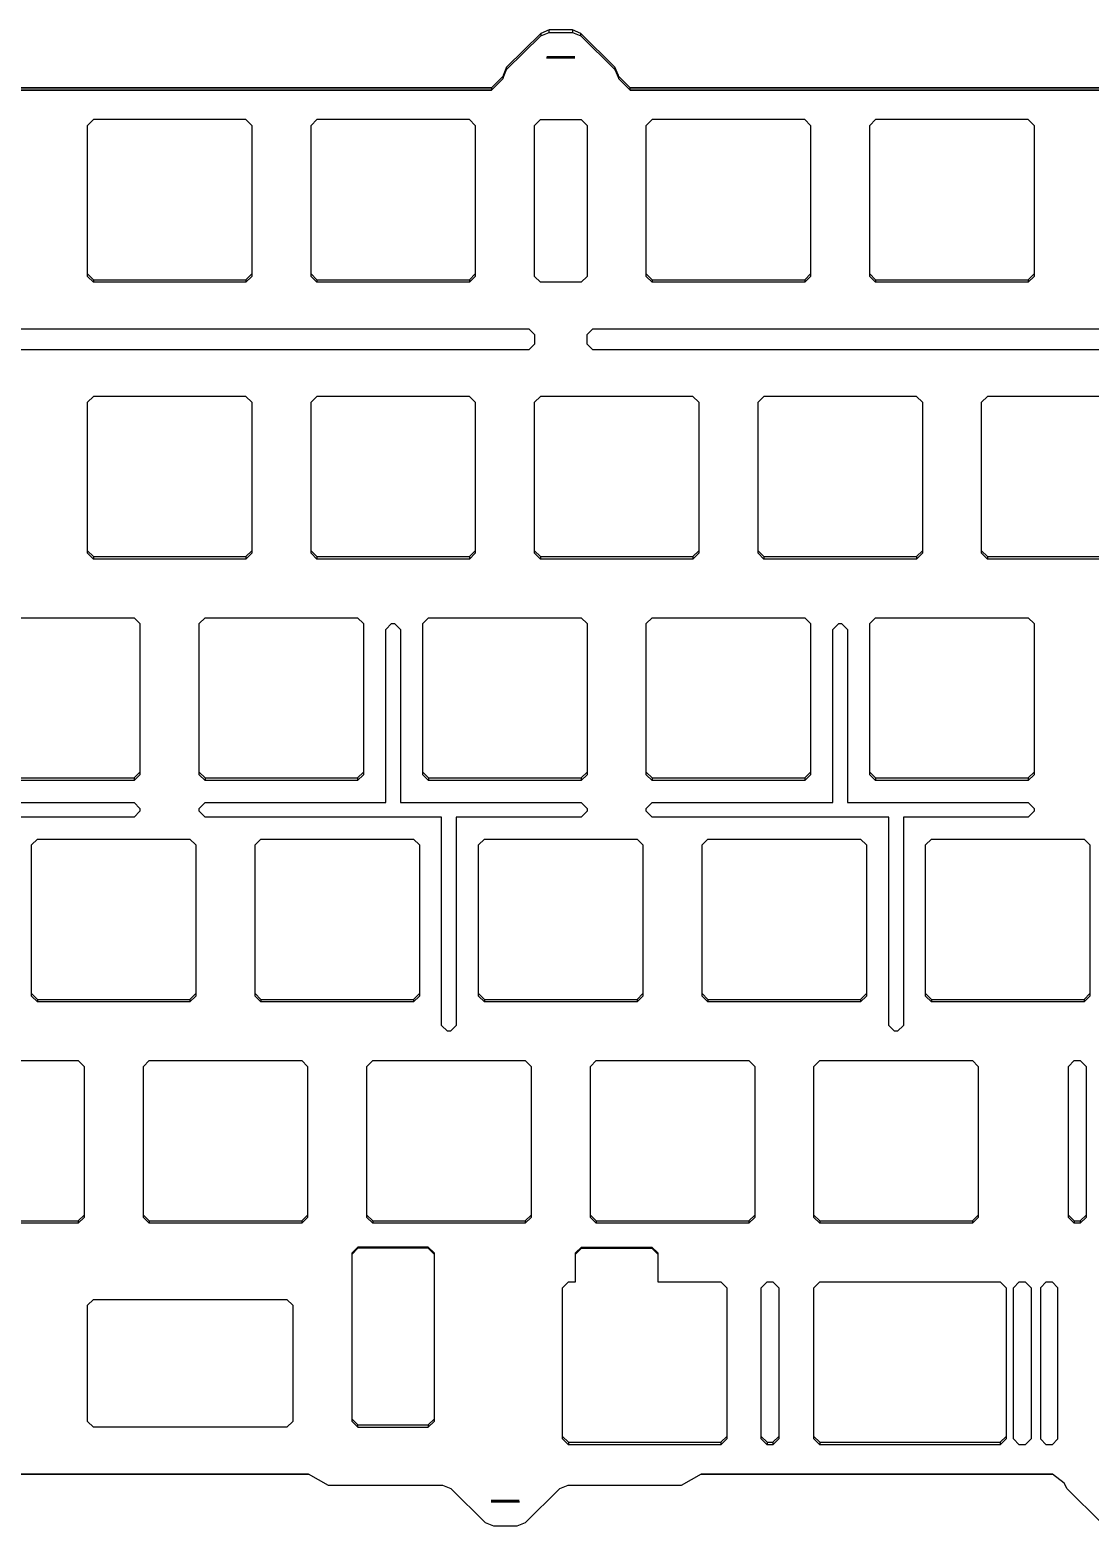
# Model space of a CAD drawing. Extents: x 0 to 305, y -118 to 9.
# Drawn here: x 150 to 240.4, y -118.2 to 9.2 of the extents above; entities that cross this region are included whole.
import ezdxf

# ---------------------------------------------------------------- set-up
doc = ezdxf.new("R2010")
doc.units = 0
doc.layers.get('0').update_dxf_attribs({"linetype": 'continuous'})

# ---------------------------------------------------------------- blocks, each defined once
blk = doc.blocks.new('FACEFEAT')
at = {"color": 0}
for p, q in [((193.56, 8.93), (190.65, 6.05)), ((193.56, 8.93), (190.65, 6.05)), ((193.56, 8.93), (193.56, 8.72)), ((193.56, 8.93), (193.56, 8.72)), ((196.25, 9.22), (194.27, 9.22)), ((196.25, 9.22), (194.27, 9.22)), ((194.27, 9.01), (194.27, 9.22)), ((194.27, 9.01), (194.27, 9.22)), ((194.27, 9.01), (196.25, 9.01)), ((194.27, 9.01), (196.25, 9.01)), ((196.25, 9.22), (196.25, 9.01)), ((196.25, 9.22), (196.25, 9.01)), ((199.88, 6.05), (196.96, 8.93)), ((199.88, 6.05), (196.96, 8.93)), ((196.96, 8.72), (196.96, 8.93)), ((196.96, 8.72), (196.96, 8.93)), ((190.65, 5.84), (193.56, 8.72)), ((190.65, 5.84), (193.56, 8.72)), ((196.96, 8.72), (199.88, 5.84)), ((196.96, 8.72), (199.88, 5.84)), ((190.36, 5.35), (190.36, 5.14)), ((190.36, 5.35), (190.36, 5.14)), ((190.36, 5.08), (190.36, 5.29)), ((190.36, 5.08), (190.36, 5.29)), ((190.36, 5.08), (190.36, 5.14)), ((190.36, 5.08), (190.36, 5.14)), ((190.65, 5.84), (190.65, 6.05)), ((190.65, 5.84), (190.65, 6.05)), ((199.88, 6.05), (199.88, 5.84)), ((199.88, 6.05), (199.88, 5.84)), ((200.17, 5.14), (200.17, 5.35)), ((200.17, 5.14), (200.17, 5.35)), ((200.17, 5.29), (200.17, 5.08)), ((200.17, 5.29), (200.17, 5.08)), ((200.17, 5.14), (200.17, 5.08)), ((200.17, 5.14), (200.17, 5.08)), ((189.36, 4.29), (115.44, 4.29)), ((115.44, 4.29), (189.36, 4.29)), ((115.44, 4.09), (189.36, 4.09)), ((189.36, 4.09), (115.44, 4.09)), ((189.36, 4.29), (189.36, 4.09)), ((189.36, 4.29), (189.36, 4.09)), ((275.08, 4.29), (201.17, 4.29)), ((201.17, 4.29), (275.08, 4.29)), ((201.17, 4.09), (201.17, 4.29)), ((201.17, 4.09), (201.17, 4.29)), ((201.17, 4.09), (275.08, 4.09)), ((275.08, 4.09), (201.17, 4.09)), ((168.43, 1.59), (155.43, 1.59)), ((168.43, 1.59), (155.43, 1.59)), ((187.48, 1.59), (174.48, 1.59)), ((187.48, 1.59), (174.48, 1.59)), ((193.53, 1.59), (197, 1.59)), ((216.05, 1.59), (203.05, 1.59)), ((216.05, 1.59), (203.05, 1.59)), ((235.1, 1.59), (222.1, 1.59)), ((235.1, 1.59), (222.1, 1.59)), ((154.93, -11.78), (154.93, 1.09)), ((154.93, -11.78), (154.93, 1.09)), ((168.93, 1.09), (168.93, -11.78)), ((168.93, 1.09), (168.93, -11.78)), ((173.98, -11.78), (173.98, 1.09)), ((173.98, -11.78), (173.98, 1.09)), ((187.98, 1.09), (187.98, -11.78)), ((187.98, 1.09), (187.98, -11.78)), ((193.03, -11.78), (193.03, 1.09)), ((197.5, 1.09), (197.5, -11.78)), ((202.55, -11.78), (202.55, 1.09)), ((202.55, -11.78), (202.55, 1.09)), ((216.55, 1.09), (216.55, -11.78)), ((216.55, 1.09), (216.55, -11.78)), ((221.6, -11.78), (221.6, 1.09)), ((221.6, -11.78), (221.6, 1.09)), ((235.6, 1.09), (235.6, -11.78)), ((235.6, 1.09), (235.6, -11.78)), ((155.43, -12.07), (168.43, -12.07)), ((155.43, -12.07), (168.43, -12.07)), ((155.43, -12.07), (155.43, -12.28)), ((155.43, -12.07), (155.43, -12.28)), ((168.43, -12.28), (155.43, -12.28)), ((168.43, -12.28), (155.43, -12.28)), ((168.43, -12.07), (168.43, -12.28)), ((168.43, -12.07), (168.43, -12.28)), ((174.48, -12.07), (187.48, -12.07)), ((174.48, -12.07), (187.48, -12.07)), ((174.48, -12.07), (174.48, -12.28)), ((174.48, -12.07), (174.48, -12.28)), ((187.48, -12.28), (174.48, -12.28)), ((187.48, -12.28), (174.48, -12.28)), ((187.48, -12.07), (187.48, -12.28)), ((187.48, -12.07), (187.48, -12.28)), ((197, -12.28), (193.53, -12.28)), ((203.05, -12.07), (216.05, -12.07)), ((203.05, -12.07), (216.05, -12.07)), ((203.05, -12.07), (203.05, -12.28)), ((203.05, -12.07), (203.05, -12.28)), ((216.05, -12.28), (203.05, -12.28)), ((216.05, -12.28), (203.05, -12.28)), ((216.05, -12.07), (216.05, -12.28)), ((216.05, -12.07), (216.05, -12.28)), ((222.1, -12.07), (235.1, -12.07)), ((222.1, -12.07), (235.1, -12.07)), ((222.1, -12.07), (222.1, -12.28)), ((222.1, -12.07), (222.1, -12.28)), ((235.1, -12.28), (222.1, -12.28)), ((235.1, -12.28), (222.1, -12.28)), ((235.1, -12.07), (235.1, -12.28)), ((235.1, -12.07), (235.1, -12.28)), ((112.27, -16.24), (192.53, -16.24)), ((198, -16.24), (301.78, -16.24)), ((193.03, -16.73), (193.03, -17.54)), ((197.5, -17.54), (197.5, -16.73)), ((192.53, -18.03), (112.27, -18.03)), ((301.78, -18.03), (198, -18.03)), ((154.93, -35.36), (154.93, -22.49)), ((154.93, -35.36), (154.93, -22.49)), ((168.43, -22), (155.43, -22)), ((168.43, -22), (155.43, -22)), ((168.93, -22.49), (168.93, -35.36)), ((168.93, -22.49), (168.93, -35.36)), ((173.98, -35.36), (173.98, -22.49)), ((173.98, -35.36), (173.98, -22.49)), ((187.48, -22), (174.48, -22)), ((187.48, -22), (174.48, -22)), ((187.98, -22.49), (187.98, -35.36)), ((187.98, -22.49), (187.98, -35.36)), ((193.03, -35.36), (193.03, -22.49)), ((193.03, -35.36), (193.03, -22.49)), ((206.53, -22), (193.53, -22)), ((206.53, -22), (193.53, -22)), ((207.03, -22.49), (207.03, -35.36)), ((207.03, -22.49), (207.03, -35.36)), ((212.08, -35.36), (212.08, -22.49)), ((212.08, -35.36), (212.08, -22.49)), ((225.58, -22), (212.58, -22)), ((225.58, -22), (212.58, -22)), ((226.08, -22.49), (226.08, -35.36)), ((226.08, -22.49), (226.08, -35.36)), ((231.13, -35.36), (231.13, -22.49)), ((231.13, -35.36), (231.13, -22.49)), ((244.63, -22), (231.63, -22)), ((244.63, -22), (231.63, -22)), ((155.43, -35.65), (168.43, -35.65)), ((155.43, -35.65), (168.43, -35.65)), ((155.43, -35.65), (155.43, -35.86)), ((155.43, -35.65), (155.43, -35.86)), ((168.43, -35.65), (168.43, -35.86)), ((168.43, -35.65), (168.43, -35.86)), ((174.48, -35.65), (187.48, -35.65)), ((174.48, -35.65), (187.48, -35.65)), ((174.48, -35.65), (174.48, -35.86)), ((174.48, -35.65), (174.48, -35.86)), ((187.48, -35.65), (187.48, -35.86)), ((187.48, -35.65), (187.48, -35.86)), ((193.53, -35.65), (206.53, -35.65)), ((193.53, -35.65), (206.53, -35.65)), ((193.53, -35.65), (193.53, -35.86)), ((193.53, -35.65), (193.53, -35.86)), ((206.53, -35.65), (206.53, -35.86)), ((206.53, -35.65), (206.53, -35.86)), ((212.58, -35.65), (225.58, -35.65)), ((212.58, -35.65), (225.58, -35.65)), ((212.58, -35.65), (212.58, -35.86)), ((212.58, -35.65), (212.58, -35.86)), ((225.58, -35.65), (225.58, -35.86)), ((225.58, -35.65), (225.58, -35.86)), ((231.63, -35.65), (244.63, -35.65)), ((231.63, -35.65), (244.63, -35.65)), ((231.63, -35.65), (231.63, -35.86)), ((231.63, -35.65), (231.63, -35.86)), ((168.43, -35.86), (155.43, -35.86)), ((168.43, -35.86), (155.43, -35.86)), ((187.48, -35.86), (174.48, -35.86)), ((187.48, -35.86), (174.48, -35.86)), ((206.53, -35.86), (193.53, -35.86)), ((206.53, -35.86), (193.53, -35.86)), ((225.58, -35.86), (212.58, -35.86)), ((225.58, -35.86), (212.58, -35.86)), ((244.63, -35.86), (231.63, -35.86)), ((244.63, -35.86), (231.63, -35.86)), ((145.9, -40.86), (158.9, -40.86)), ((145.9, -40.86), (158.9, -40.86)), ((159.4, -41.35), (159.4, -54.23)), ((159.4, -41.35), (159.4, -54.23)), ((164.45, -54.23), (164.45, -41.35)), ((164.45, -54.23), (164.45, -41.35)), ((164.95, -40.86), (177.95, -40.86)), ((164.95, -40.86), (177.95, -40.86)), ((178.45, -41.35), (178.45, -54.23)), ((178.45, -41.35), (178.45, -54.23)), ((180.35, -56.61), (180.35, -41.85)), ((180.85, -41.35), (181.1, -41.35)), ((181.6, -41.85), (181.6, -56.61)), ((183.5, -54.23), (183.5, -41.35)), ((183.5, -54.23), (183.5, -41.35)), ((184, -40.86), (197, -40.86)), ((184, -40.86), (197, -40.86)), ((197.5, -41.35), (197.5, -54.23)), ((197.5, -41.35), (197.5, -54.23)), ((202.55, -54.23), (202.55, -41.35)), ((202.55, -54.23), (202.55, -41.35)), ((203.05, -40.86), (216.05, -40.86)), ((203.05, -40.86), (216.05, -40.86)), ((216.55, -41.35), (216.55, -54.23)), ((216.55, -41.35), (216.55, -54.23)), ((218.45, -56.61), (218.45, -41.85)), ((218.95, -41.35), (219.2, -41.35)), ((219.7, -41.85), (219.7, -56.61)), ((221.6, -54.23), (221.6, -41.35)), ((221.6, -54.23), (221.6, -41.35)), ((222.1, -40.86), (235.1, -40.86)), ((222.1, -40.86), (235.1, -40.86)), ((235.6, -41.35), (235.6, -54.23)), ((235.6, -41.35), (235.6, -54.23)), ((145.9, -54.51), (158.9, -54.51)), ((145.9, -54.51), (158.9, -54.51)), ((158.9, -54.72), (145.9, -54.72)), ((158.9, -54.72), (145.9, -54.72)), ((158.9, -54.51), (158.9, -54.72)), ((158.9, -54.51), (158.9, -54.72)), ((164.95, -54.51), (177.95, -54.51)), ((164.95, -54.51), (177.95, -54.51)), ((164.95, -54.51), (164.95, -54.72)), ((164.95, -54.51), (164.95, -54.72)), ((177.95, -54.72), (164.95, -54.72)), ((177.95, -54.72), (164.95, -54.72)), ((177.95, -54.51), (177.95, -54.72)), ((177.95, -54.51), (177.95, -54.72)), ((184, -54.51), (197, -54.51)), ((184, -54.51), (197, -54.51)), ((184, -54.51), (184, -54.72)), ((184, -54.51), (184, -54.72)), ((197, -54.72), (184, -54.72)), ((197, -54.72), (184, -54.72)), ((197, -54.51), (197, -54.72)), ((197, -54.51), (197, -54.72)), ((203.05, -54.51), (216.05, -54.51)), ((203.05, -54.51), (216.05, -54.51)), ((203.05, -54.51), (203.05, -54.72)), ((203.05, -54.51), (203.05, -54.72)), ((216.05, -54.72), (203.05, -54.72)), ((216.05, -54.72), (203.05, -54.72)), ((216.05, -54.51), (216.05, -54.72)), ((216.05, -54.51), (216.05, -54.72)), ((222.1, -54.51), (235.1, -54.51)), ((222.1, -54.51), (235.1, -54.51)), ((222.1, -54.51), (222.1, -54.72)), ((222.1, -54.51), (222.1, -54.72)), ((235.1, -54.72), (222.1, -54.72)), ((235.1, -54.72), (222.1, -54.72)), ((235.1, -54.51), (235.1, -54.72)), ((235.1, -54.51), (235.1, -54.72)), ((143.5, -56.61), (158.9, -56.61)), ((159.4, -57.1), (159.4, -57.35)), ((164.45, -57.35), (164.45, -57.1)), ((164.95, -56.61), (180.35, -56.61)), ((181.6, -56.61), (197, -56.61)), ((197.5, -57.1), (197.5, -57.35)), ((202.55, -57.35), (202.55, -57.1)), ((203.05, -56.61), (218.45, -56.61)), ((219.7, -56.61), (235.1, -56.61)), ((235.6, -57.1), (235.6, -57.35)), ((158.9, -57.84), (148.26, -57.84)), ((185.11, -57.84), (164.95, -57.84)), ((185.11, -75.59), (185.11, -57.84)), ((197, -57.84), (186.36, -57.84)), ((186.36, -57.84), (186.36, -75.59)), ((223.21, -57.84), (203.05, -57.84)), ((223.21, -75.59), (223.21, -57.84)), ((235.1, -57.84), (224.46, -57.84)), ((224.46, -57.84), (224.46, -75.59)), ((150.66, -59.72), (163.66, -59.72)), ((150.66, -59.72), (163.66, -59.72)), ((169.71, -59.72), (182.71, -59.72)), ((169.71, -59.72), (182.71, -59.72)), ((188.76, -59.72), (201.76, -59.72)), ((188.76, -59.72), (201.76, -59.72)), ((207.81, -59.72), (220.81, -59.72)), ((207.81, -59.72), (220.81, -59.72)), ((226.86, -59.72), (239.86, -59.72)), ((226.86, -59.72), (239.86, -59.72)), ((150.16, -73.09), (150.16, -60.22)), ((150.16, -73.09), (150.16, -60.22)), ((164.16, -60.22), (164.16, -73.09)), ((164.16, -60.22), (164.16, -73.09)), ((169.21, -73.09), (169.21, -60.22)), ((169.21, -73.09), (169.21, -60.22)), ((183.21, -60.22), (183.21, -73.09)), ((183.21, -60.22), (183.21, -73.09)), ((188.26, -73.09), (188.26, -60.22)), ((188.26, -73.09), (188.26, -60.22)), ((202.26, -60.22), (202.26, -73.09)), ((202.26, -60.22), (202.26, -73.09)), ((207.31, -73.09), (207.31, -60.22)), ((207.31, -73.09), (207.31, -60.22)), ((221.31, -60.22), (221.31, -73.09)), ((221.31, -60.22), (221.31, -73.09)), ((226.36, -73.09), (226.36, -60.22)), ((226.36, -73.09), (226.36, -60.22)), ((240.36, -60.22), (240.36, -73.09)), ((240.36, -60.22), (240.36, -73.09)), ((150.66, -73.38), (163.66, -73.38)), ((150.66, -73.38), (163.66, -73.38)), ((150.66, -73.38), (150.66, -73.59)), ((150.66, -73.38), (150.66, -73.59)), ((163.66, -73.59), (150.66, -73.59)), ((163.66, -73.59), (150.66, -73.59)), ((163.66, -73.38), (163.66, -73.59)), ((163.66, -73.38), (163.66, -73.59)), ((169.71, -73.38), (182.71, -73.38)), ((169.71, -73.38), (182.71, -73.38)), ((169.71, -73.38), (169.71, -73.59)), ((169.71, -73.38), (169.71, -73.59)), ((182.71, -73.59), (169.71, -73.59)), ((182.71, -73.59), (169.71, -73.59)), ((182.71, -73.38), (182.71, -73.59)), ((182.71, -73.38), (182.71, -73.59)), ((188.76, -73.38), (201.76, -73.38)), ((188.76, -73.38), (201.76, -73.38)), ((188.76, -73.38), (188.76, -73.59)), ((188.76, -73.38), (188.76, -73.59)), ((201.76, -73.59), (188.76, -73.59)), ((201.76, -73.59), (188.76, -73.59)), ((201.76, -73.38), (201.76, -73.59)), ((201.76, -73.38), (201.76, -73.59)), ((207.81, -73.38), (220.81, -73.38)), ((207.81, -73.38), (220.81, -73.38)), ((207.81, -73.38), (207.81, -73.59)), ((207.81, -73.38), (207.81, -73.59)), ((220.81, -73.59), (207.81, -73.59)), ((220.81, -73.59), (207.81, -73.59)), ((220.81, -73.38), (220.81, -73.59)), ((220.81, -73.38), (220.81, -73.59)), ((226.86, -73.38), (239.86, -73.38)), ((226.86, -73.38), (239.86, -73.38)), ((226.86, -73.38), (226.86, -73.59)), ((226.86, -73.38), (226.86, -73.59)), ((239.86, -73.59), (226.86, -73.59)), ((239.86, -73.59), (226.86, -73.59)), ((239.86, -73.38), (239.86, -73.59)), ((239.86, -73.38), (239.86, -73.59)), ((185.86, -76.09), (185.61, -76.09)), ((223.96, -76.09), (223.71, -76.09)), ((141.14, -78.59), (154.14, -78.59)), ((141.14, -78.59), (154.14, -78.59)), ((160.19, -78.59), (173.19, -78.59)), ((160.19, -78.59), (173.19, -78.59)), ((179.24, -78.59), (192.24, -78.59)), ((179.24, -78.59), (192.24, -78.59)), ((198.29, -78.59), (211.29, -78.59)), ((198.29, -78.59), (211.29, -78.59)), ((217.34, -78.59), (230.34, -78.59)), ((217.34, -78.59), (230.34, -78.59)), ((239.03, -78.59), (239.53, -78.59)), ((239.03, -78.59), (239.53, -78.59)), ((154.64, -79.08), (154.64, -91.96)), ((154.64, -79.08), (154.64, -91.96)), ((159.69, -91.96), (159.69, -79.08)), ((159.69, -91.96), (159.69, -79.08)), ((173.69, -79.08), (173.69, -91.96)), ((173.69, -79.08), (173.69, -91.96)), ((178.74, -91.96), (178.74, -79.08)), ((178.74, -91.96), (178.74, -79.08)), ((192.74, -79.08), (192.74, -91.96)), ((192.74, -79.08), (192.74, -91.96)), ((197.79, -91.96), (197.79, -79.08)), ((197.79, -91.96), (197.79, -79.08)), ((211.79, -79.08), (211.79, -91.96)), ((211.79, -79.08), (211.79, -91.96)), ((216.84, -91.96), (216.84, -79.08)), ((216.84, -91.96), (216.84, -79.08)), ((230.84, -79.08), (230.84, -91.96)), ((230.84, -79.08), (230.84, -91.96)), ((238.53, -91.96), (238.53, -79.08)), ((238.53, -91.96), (238.53, -79.08)), ((240.03, -79.08), (240.03, -91.96)), ((240.03, -79.08), (240.03, -91.96)), ((141.14, -92.24), (154.14, -92.24)), ((141.14, -92.24), (154.14, -92.24)), ((154.14, -92.45), (141.14, -92.45)), ((154.14, -92.45), (141.14, -92.45)), ((154.14, -92.24), (154.14, -92.45)), ((154.14, -92.24), (154.14, -92.45)), ((160.19, -92.24), (173.19, -92.24)), ((160.19, -92.24), (173.19, -92.24)), ((160.19, -92.24), (160.19, -92.45)), ((160.19, -92.24), (160.19, -92.45)), ((173.19, -92.45), (160.19, -92.45)), ((173.19, -92.45), (160.19, -92.45)), ((173.19, -92.24), (173.19, -92.45)), ((173.19, -92.24), (173.19, -92.45)), ((179.24, -92.24), (192.24, -92.24)), ((179.24, -92.24), (192.24, -92.24)), ((179.24, -92.24), (179.24, -92.45)), ((179.24, -92.24), (179.24, -92.45)), ((192.24, -92.45), (179.24, -92.45)), ((192.24, -92.45), (179.24, -92.45)), ((192.24, -92.24), (192.24, -92.45)), ((192.24, -92.24), (192.24, -92.45)), ((198.29, -92.24), (211.29, -92.24)), ((198.29, -92.24), (211.29, -92.24)), ((198.29, -92.24), (198.29, -92.45)), ((198.29, -92.24), (198.29, -92.45)), ((211.29, -92.45), (198.29, -92.45)), ((211.29, -92.45), (198.29, -92.45)), ((211.29, -92.24), (211.29, -92.45)), ((211.29, -92.24), (211.29, -92.45)), ((217.34, -92.24), (230.34, -92.24)), ((217.34, -92.24), (230.34, -92.24)), ((217.34, -92.24), (217.34, -92.45)), ((217.34, -92.24), (217.34, -92.45)), ((230.34, -92.45), (217.34, -92.45)), ((230.34, -92.45), (217.34, -92.45)), ((230.34, -92.24), (230.34, -92.45)), ((230.34, -92.24), (230.34, -92.45)), ((239.03, -92.24), (239.53, -92.24)), ((239.03, -92.24), (239.53, -92.24)), ((239.03, -92.24), (239.03, -92.45)), ((239.03, -92.24), (239.03, -92.45)), ((239.53, -92.45), (239.03, -92.45)), ((239.53, -92.45), (239.03, -92.45)), ((239.53, -92.24), (239.53, -92.45)), ((239.53, -92.24), (239.53, -92.45)), ((177.47, -109.34), (177.47, -94.98)), ((177.47, -109.34), (177.47, -95.07)), ((183.97, -94.48), (177.97, -94.48)), ((183.97, -94.57), (177.97, -94.57)), ((184.47, -94.98), (184.47, -109.34)), ((184.47, -95.07), (184.47, -109.34)), ((196.53, -97.45), (196.53, -94.98)), ((196.53, -97.45), (196.53, -95.07)), ((197.03, -94.48), (203.03, -94.48)), ((197.03, -94.57), (203.03, -94.57)), ((203.53, -94.98), (203.53, -97.45)), ((203.53, -95.07), (203.53, -97.45)), ((195.41, -110.82), (195.41, -97.95)), ((195.41, -110.82), (195.41, -97.95)), ((195.91, -97.45), (196.53, -97.45)), ((195.91, -97.45), (196.53, -97.45)), ((203.53, -97.45), (208.91, -97.45)), ((203.53, -97.45), (208.91, -97.45)), ((209.41, -97.95), (209.41, -110.82)), ((209.41, -97.95), (209.41, -110.82)), ((212.34, -110.82), (212.34, -97.95)), ((212.34, -110.82), (212.34, -97.95)), ((212.84, -97.45), (213.34, -97.45)), ((212.84, -97.45), (213.34, -97.45)), ((213.84, -97.95), (213.84, -110.82)), ((213.84, -97.95), (213.84, -110.82)), ((216.84, -110.82), (216.84, -97.95)), ((216.84, -110.82), (216.84, -97.95)), ((217.34, -97.45), (232.72, -97.45)), ((217.34, -97.45), (232.72, -97.45)), ((233.22, -97.95), (233.22, -110.82)), ((233.22, -97.95), (233.22, -110.82)), ((233.84, -110.82), (233.84, -97.95)), ((234.34, -97.45), (234.84, -97.45)), ((235.34, -97.95), (235.34, -110.82)), ((236.14, -97.95), (236.14, -110.82)), ((236.64, -97.45), (237.14, -97.45)), ((237.64, -110.82), (237.64, -97.95)), ((155.43, -98.94), (171.92, -98.94)), ((154.93, -109.34), (154.93, -99.43)), ((172.42, -99.43), (172.42, -109.34)), ((177.97, -109.62), (183.97, -109.62)), ((177.97, -109.62), (183.97, -109.62)), ((177.97, -109.83), (177.97, -109.62)), ((177.97, -109.83), (177.97, -109.62)), ((183.97, -109.62), (183.97, -109.83)), ((183.97, -109.62), (183.97, -109.83)), ((171.92, -109.83), (155.43, -109.83)), ((177.97, -109.83), (183.97, -109.83)), ((177.97, -109.83), (183.97, -109.83)), ((195.91, -111.11), (208.91, -111.11)), ((195.91, -111.11), (208.91, -111.11)), ((195.91, -111.11), (195.91, -111.32)), ((195.91, -111.11), (195.91, -111.32)), ((208.91, -111.32), (195.91, -111.32)), ((208.91, -111.32), (195.91, -111.32)), ((208.91, -111.11), (208.91, -111.32)), ((208.91, -111.11), (208.91, -111.32)), ((212.84, -111.11), (213.34, -111.11)), ((212.84, -111.11), (213.34, -111.11)), ((212.84, -111.11), (212.84, -111.32)), ((212.84, -111.11), (212.84, -111.32)), ((213.34, -111.32), (212.84, -111.32)), ((213.34, -111.32), (212.84, -111.32)), ((213.34, -111.11), (213.34, -111.32)), ((213.34, -111.11), (213.34, -111.32)), ((217.34, -111.11), (232.72, -111.11)), ((217.34, -111.11), (232.72, -111.11)), ((217.34, -111.11), (217.34, -111.32)), ((217.34, -111.11), (217.34, -111.32)), ((232.72, -111.32), (217.34, -111.32)), ((232.72, -111.32), (217.34, -111.32)), ((232.72, -111.11), (232.72, -111.32)), ((232.72, -111.11), (232.72, -111.32)), ((234.84, -111.32), (234.34, -111.32)), ((237.14, -111.32), (236.64, -111.32)), ((173.75, -113.82), (92.94, -113.82)), ((92.94, -113.82), (173.75, -113.82)), ((237.18, -113.82), (207.24, -113.82)), ((207.24, -113.82), (237.18, -113.82)), ((185.22, -114.78), (175.47, -114.78)), ((185.22, -114.78), (175.47, -114.78)), ((188.84, -117.96), (185.92, -115.07)), ((188.84, -117.96), (185.92, -115.07)), ((195.15, -115.07), (192.24, -117.96)), ((195.15, -115.07), (192.24, -117.96)), ((205.53, -114.78), (195.86, -114.78)), ((205.53, -114.78), (195.86, -114.78)), ((241.34, -117.96), (238.42, -115.07)), ((241.34, -117.96), (238.42, -115.07)), ((191.53, -118.25), (189.55, -118.25)), ((191.53, -118.25), (189.55, -118.25))]:
    blk.add_line(p, q, dxfattribs=at)
for points in [[(194.27, 9.22), (193.56, 8.93)], [(194.27, 9.22), (193.56, 8.93)], [(193.56, 8.72), (194.27, 9.01)], [(193.56, 8.72), (194.27, 9.01)], [(196.96, 8.93), (196.25, 9.22)], [(196.96, 8.93), (196.25, 9.22)], [(196.25, 9.01), (196.96, 8.72)], [(196.25, 9.01), (196.96, 8.72)], [(196.46, 6.83), (194.06, 6.83)], [(194.06, 6.83), (196.46, 6.83)], [(196.46, 6.83), (194.06, 6.83)], [(194.06, 6.83), (196.46, 6.83)], [(196.46, 6.94), (194.07, 6.94)], [(196.46, 6.94), (194.07, 6.94)], [(190.36, 5.29), (189.36, 4.29)], [(190.36, 5.29), (189.36, 4.29)], [(190.65, 6.05), (190.36, 5.35)], [(190.65, 6.05), (190.36, 5.35)], [(190.36, 5.14), (190.65, 5.84)], [(190.36, 5.14), (190.65, 5.84)], [(200.17, 5.35), (199.88, 6.05)], [(200.17, 5.35), (199.88, 6.05)], [(199.88, 5.84), (200.17, 5.14)], [(199.88, 5.84), (200.17, 5.14)], [(201.17, 4.29), (200.17, 5.29)], [(201.17, 4.29), (200.17, 5.29)], [(189.36, 4.09), (190.36, 5.08)], [(189.36, 4.09), (190.36, 5.08)], [(200.17, 5.08), (201.17, 4.09)], [(200.17, 5.08), (201.17, 4.09)], [(154.93, 1.09), (155.43, 1.59)], [(154.93, 1.09), (155.43, 1.59)], [(168.43, 1.59), (168.93, 1.09)], [(168.43, 1.59), (168.93, 1.09)], [(173.98, 1.09), (174.48, 1.59)], [(173.98, 1.09), (174.48, 1.59)], [(187.48, 1.59), (187.98, 1.09)], [(187.48, 1.59), (187.98, 1.09)], [(193.03, 1.09), (193.53, 1.59)], [(197, 1.59), (197.5, 1.09)], [(202.55, 1.09), (203.05, 1.59)], [(202.55, 1.09), (203.05, 1.59)], [(216.05, 1.59), (216.55, 1.09)], [(216.05, 1.59), (216.55, 1.09)], [(221.6, 1.09), (222.1, 1.59)], [(221.6, 1.09), (222.1, 1.59)], [(235.1, 1.59), (235.6, 1.09)], [(235.1, 1.59), (235.6, 1.09)], [(154.93, -11.57), (155.43, -12.07)], [(154.93, -11.57), (155.43, -12.07)], [(155.43, -12.28), (154.93, -11.78)], [(155.43, -12.28), (154.93, -11.78)], [(168.43, -12.07), (168.93, -11.57)], [(168.43, -12.07), (168.93, -11.57)], [(168.93, -11.78), (168.43, -12.28)], [(168.93, -11.78), (168.43, -12.28)], [(173.98, -11.57), (174.48, -12.07)], [(173.98, -11.57), (174.48, -12.07)], [(174.48, -12.28), (173.98, -11.78)], [(174.48, -12.28), (173.98, -11.78)], [(187.48, -12.07), (187.98, -11.57)], [(187.48, -12.07), (187.98, -11.57)], [(187.98, -11.78), (187.48, -12.28)], [(187.98, -11.78), (187.48, -12.28)], [(193.53, -12.28), (193.03, -11.78)], [(197.5, -11.78), (197, -12.28)], [(202.55, -11.57), (203.05, -12.07)], [(202.55, -11.57), (203.05, -12.07)], [(203.05, -12.28), (202.55, -11.78)], [(203.05, -12.28), (202.55, -11.78)], [(216.05, -12.07), (216.55, -11.57)], [(216.05, -12.07), (216.55, -11.57)], [(216.55, -11.78), (216.05, -12.28)], [(216.55, -11.78), (216.05, -12.28)], [(221.6, -11.57), (222.1, -12.07)], [(221.6, -11.57), (222.1, -12.07)], [(222.1, -12.28), (221.6, -11.78)], [(222.1, -12.28), (221.6, -11.78)], [(235.1, -12.07), (235.6, -11.57)], [(235.1, -12.07), (235.6, -11.57)], [(235.6, -11.78), (235.1, -12.28)], [(235.6, -11.78), (235.1, -12.28)], [(193.03, -16.73), (192.53, -16.24)], [(198, -16.24), (197.5, -16.73)], [(192.53, -18.03), (193.03, -17.54)], [(197.5, -17.54), (198, -18.03)], [(154.93, -22.49), (155.43, -22)], [(154.93, -22.49), (155.43, -22)], [(168.43, -22), (168.93, -22.49)], [(168.43, -22), (168.93, -22.49)], [(173.98, -22.49), (174.48, -22)], [(173.98, -22.49), (174.48, -22)], [(187.48, -22), (187.98, -22.49)], [(187.48, -22), (187.98, -22.49)], [(193.03, -22.49), (193.53, -22)], [(193.03, -22.49), (193.53, -22)], [(206.53, -22), (207.03, -22.49)], [(206.53, -22), (207.03, -22.49)], [(212.08, -22.49), (212.58, -22)], [(212.08, -22.49), (212.58, -22)], [(225.58, -22), (226.08, -22.49)], [(225.58, -22), (226.08, -22.49)], [(231.13, -22.49), (231.63, -22)], [(231.13, -22.49), (231.63, -22)], [(154.93, -35.16), (155.43, -35.65)], [(154.93, -35.16), (155.43, -35.65)], [(155.43, -35.86), (154.93, -35.36)], [(155.43, -35.86), (154.93, -35.36)], [(168.43, -35.65), (168.93, -35.16)], [(168.43, -35.65), (168.93, -35.16)], [(168.93, -35.36), (168.43, -35.86)], [(168.93, -35.36), (168.43, -35.86)], [(173.98, -35.16), (174.48, -35.65)], [(173.98, -35.16), (174.48, -35.65)], [(174.48, -35.86), (173.98, -35.36)], [(174.48, -35.86), (173.98, -35.36)], [(187.48, -35.65), (187.98, -35.16)], [(187.48, -35.65), (187.98, -35.16)], [(187.98, -35.36), (187.48, -35.86)], [(187.98, -35.36), (187.48, -35.86)], [(193.03, -35.16), (193.53, -35.65)], [(193.03, -35.16), (193.53, -35.65)], [(193.53, -35.86), (193.03, -35.36)], [(193.53, -35.86), (193.03, -35.36)], [(206.53, -35.65), (207.03, -35.16)], [(206.53, -35.65), (207.03, -35.16)], [(207.03, -35.36), (206.53, -35.86)], [(207.03, -35.36), (206.53, -35.86)], [(212.08, -35.16), (212.58, -35.65)], [(212.08, -35.16), (212.58, -35.65)], [(212.58, -35.86), (212.08, -35.36)], [(212.58, -35.86), (212.08, -35.36)], [(225.58, -35.65), (226.08, -35.16)], [(225.58, -35.65), (226.08, -35.16)], [(226.08, -35.36), (225.58, -35.86)], [(226.08, -35.36), (225.58, -35.86)], [(231.13, -35.16), (231.63, -35.65)], [(231.13, -35.16), (231.63, -35.65)], [(231.63, -35.86), (231.13, -35.36)], [(231.63, -35.86), (231.13, -35.36)], [(158.9, -40.86), (159.4, -41.35)], [(158.9, -40.86), (159.4, -41.35)], [(164.45, -41.35), (164.95, -40.86)], [(164.45, -41.35), (164.95, -40.86)], [(177.95, -40.86), (178.45, -41.35)], [(177.95, -40.86), (178.45, -41.35)], [(180.35, -41.85), (180.85, -41.35)], [(181.1, -41.35), (181.6, -41.85)], [(183.5, -41.35), (184, -40.86)], [(183.5, -41.35), (184, -40.86)], [(197, -40.86), (197.5, -41.35)], [(197, -40.86), (197.5, -41.35)], [(202.55, -41.35), (203.05, -40.86)], [(202.55, -41.35), (203.05, -40.86)], [(216.05, -40.86), (216.55, -41.35)], [(216.05, -40.86), (216.55, -41.35)], [(218.45, -41.85), (218.95, -41.35)], [(219.2, -41.35), (219.7, -41.85)], [(221.6, -41.35), (222.1, -40.86)], [(221.6, -41.35), (222.1, -40.86)], [(235.1, -40.86), (235.6, -41.35)], [(235.1, -40.86), (235.6, -41.35)], [(158.9, -54.51), (159.4, -54.02)], [(158.9, -54.51), (159.4, -54.02)], [(159.4, -54.23), (158.9, -54.72)], [(159.4, -54.23), (158.9, -54.72)], [(164.45, -54.02), (164.95, -54.51)], [(164.45, -54.02), (164.95, -54.51)], [(164.95, -54.72), (164.45, -54.23)], [(164.95, -54.72), (164.45, -54.23)], [(177.95, -54.51), (178.45, -54.02)], [(177.95, -54.51), (178.45, -54.02)], [(178.45, -54.23), (177.95, -54.72)], [(178.45, -54.23), (177.95, -54.72)], [(183.5, -54.02), (184, -54.51)], [(183.5, -54.02), (184, -54.51)], [(184, -54.72), (183.5, -54.23)], [(184, -54.72), (183.5, -54.23)], [(197, -54.51), (197.5, -54.02)], [(197, -54.51), (197.5, -54.02)], [(197.5, -54.23), (197, -54.72)], [(197.5, -54.23), (197, -54.72)], [(202.55, -54.02), (203.05, -54.51)], [(202.55, -54.02), (203.05, -54.51)], [(203.05, -54.72), (202.55, -54.23)], [(203.05, -54.72), (202.55, -54.23)], [(216.05, -54.51), (216.55, -54.02)], [(216.05, -54.51), (216.55, -54.02)], [(216.55, -54.23), (216.05, -54.72)], [(216.55, -54.23), (216.05, -54.72)], [(221.6, -54.02), (222.1, -54.51)], [(221.6, -54.02), (222.1, -54.51)], [(222.1, -54.72), (221.6, -54.23)], [(222.1, -54.72), (221.6, -54.23)], [(235.1, -54.51), (235.6, -54.02)], [(235.1, -54.51), (235.6, -54.02)], [(235.6, -54.23), (235.1, -54.72)], [(235.6, -54.23), (235.1, -54.72)], [(158.9, -56.61), (159.4, -57.1)], [(159.4, -57.35), (158.9, -57.84)], [(164.45, -57.1), (164.95, -56.61)], [(164.95, -57.84), (164.45, -57.35)], [(197, -56.61), (197.5, -57.1)], [(197.5, -57.35), (197, -57.84)], [(202.55, -57.1), (203.05, -56.61)], [(203.05, -57.84), (202.55, -57.35)], [(235.1, -56.61), (235.6, -57.1)], [(235.6, -57.35), (235.1, -57.84)], [(150.16, -60.22), (150.66, -59.72)], [(150.16, -60.22), (150.66, -59.72)], [(163.66, -59.72), (164.16, -60.22)], [(163.66, -59.72), (164.16, -60.22)], [(169.21, -60.22), (169.71, -59.72)], [(169.21, -60.22), (169.71, -59.72)], [(182.71, -59.72), (183.21, -60.22)], [(182.71, -59.72), (183.21, -60.22)], [(188.26, -60.22), (188.76, -59.72)], [(188.26, -60.22), (188.76, -59.72)], [(201.76, -59.72), (202.26, -60.22)], [(201.76, -59.72), (202.26, -60.22)], [(207.31, -60.22), (207.81, -59.72)], [(207.31, -60.22), (207.81, -59.72)], [(220.81, -59.72), (221.31, -60.22)], [(220.81, -59.72), (221.31, -60.22)], [(226.36, -60.22), (226.86, -59.72)], [(226.36, -60.22), (226.86, -59.72)], [(239.86, -59.72), (240.36, -60.22)], [(239.86, -59.72), (240.36, -60.22)], [(150.16, -72.88), (150.66, -73.38)], [(150.16, -72.88), (150.66, -73.38)], [(150.66, -73.59), (150.16, -73.09)], [(150.66, -73.59), (150.16, -73.09)], [(163.66, -73.38), (164.16, -72.88)], [(163.66, -73.38), (164.16, -72.88)], [(164.16, -73.09), (163.66, -73.59)], [(164.16, -73.09), (163.66, -73.59)], [(169.21, -72.88), (169.71, -73.38)], [(169.21, -72.88), (169.71, -73.38)], [(169.71, -73.59), (169.21, -73.09)], [(169.71, -73.59), (169.21, -73.09)], [(182.71, -73.38), (183.21, -72.88)], [(182.71, -73.38), (183.21, -72.88)], [(183.21, -73.09), (182.71, -73.59)], [(183.21, -73.09), (182.71, -73.59)], [(188.26, -72.88), (188.76, -73.38)], [(188.26, -72.88), (188.76, -73.38)], [(188.76, -73.59), (188.26, -73.09)], [(188.76, -73.59), (188.26, -73.09)], [(201.76, -73.38), (202.26, -72.88)], [(201.76, -73.38), (202.26, -72.88)], [(202.26, -73.09), (201.76, -73.59)], [(202.26, -73.09), (201.76, -73.59)], [(207.31, -72.88), (207.81, -73.38)], [(207.31, -72.88), (207.81, -73.38)], [(207.81, -73.59), (207.31, -73.09)], [(207.81, -73.59), (207.31, -73.09)], [(220.81, -73.38), (221.31, -72.88)], [(220.81, -73.38), (221.31, -72.88)], [(221.31, -73.09), (220.81, -73.59)], [(221.31, -73.09), (220.81, -73.59)], [(226.36, -72.88), (226.86, -73.38)], [(226.36, -72.88), (226.86, -73.38)], [(226.86, -73.59), (226.36, -73.09)], [(226.86, -73.59), (226.36, -73.09)], [(239.86, -73.38), (240.36, -72.88)], [(239.86, -73.38), (240.36, -72.88)], [(240.36, -73.09), (239.86, -73.59)], [(240.36, -73.09), (239.86, -73.59)], [(185.61, -76.09), (185.11, -75.59)], [(186.36, -75.59), (185.86, -76.09)], [(223.71, -76.09), (223.21, -75.59)], [(224.46, -75.59), (223.96, -76.09)], [(154.14, -78.59), (154.64, -79.08)], [(154.14, -78.59), (154.64, -79.08)], [(159.69, -79.08), (160.19, -78.59)], [(159.69, -79.08), (160.19, -78.59)], [(173.19, -78.59), (173.69, -79.08)], [(173.19, -78.59), (173.69, -79.08)], [(178.74, -79.08), (179.24, -78.59)], [(178.74, -79.08), (179.24, -78.59)], [(192.24, -78.59), (192.74, -79.08)], [(192.24, -78.59), (192.74, -79.08)], [(197.79, -79.08), (198.29, -78.59)], [(197.79, -79.08), (198.29, -78.59)], [(211.29, -78.59), (211.79, -79.08)], [(211.29, -78.59), (211.79, -79.08)], [(216.84, -79.08), (217.34, -78.59)], [(216.84, -79.08), (217.34, -78.59)], [(230.34, -78.59), (230.84, -79.08)], [(230.34, -78.59), (230.84, -79.08)], [(238.53, -79.08), (239.03, -78.59)], [(238.53, -79.08), (239.03, -78.59)], [(239.53, -78.59), (240.03, -79.08)], [(239.53, -78.59), (240.03, -79.08)], [(154.14, -92.24), (154.64, -91.75)], [(154.14, -92.24), (154.64, -91.75)], [(159.69, -91.75), (160.19, -92.24)], [(159.69, -91.75), (160.19, -92.24)], [(173.19, -92.24), (173.69, -91.75)], [(173.19, -92.24), (173.69, -91.75)], [(178.74, -91.75), (179.24, -92.24)], [(178.74, -91.75), (179.24, -92.24)], [(192.24, -92.24), (192.74, -91.75)], [(192.24, -92.24), (192.74, -91.75)], [(197.79, -91.75), (198.29, -92.24)], [(197.79, -91.75), (198.29, -92.24)], [(211.29, -92.24), (211.79, -91.75)], [(211.29, -92.24), (211.79, -91.75)], [(216.84, -91.75), (217.34, -92.24)], [(216.84, -91.75), (217.34, -92.24)], [(230.34, -92.24), (230.84, -91.75)], [(230.34, -92.24), (230.84, -91.75)], [(238.53, -91.75), (239.03, -92.24)], [(238.53, -91.75), (239.03, -92.24)], [(239.53, -92.24), (240.03, -91.75)], [(239.53, -92.24), (240.03, -91.75)], [(154.64, -91.96), (154.14, -92.45)], [(154.64, -91.96), (154.14, -92.45)], [(160.19, -92.45), (159.69, -91.96)], [(160.19, -92.45), (159.69, -91.96)], [(173.69, -91.96), (173.19, -92.45)], [(173.69, -91.96), (173.19, -92.45)], [(179.24, -92.45), (178.74, -91.96)], [(179.24, -92.45), (178.74, -91.96)], [(192.74, -91.96), (192.24, -92.45)], [(192.74, -91.96), (192.24, -92.45)], [(198.29, -92.45), (197.79, -91.96)], [(198.29, -92.45), (197.79, -91.96)], [(211.79, -91.96), (211.29, -92.45)], [(211.79, -91.96), (211.29, -92.45)], [(217.34, -92.45), (216.84, -91.96)], [(217.34, -92.45), (216.84, -91.96)], [(230.84, -91.96), (230.34, -92.45)], [(230.84, -91.96), (230.34, -92.45)], [(239.03, -92.45), (238.53, -91.96)], [(239.03, -92.45), (238.53, -91.96)], [(240.03, -91.96), (239.53, -92.45)], [(240.03, -91.96), (239.53, -92.45)], [(177.97, -94.48), (177.47, -94.98)], [(177.97, -94.57), (177.47, -95.07)], [(184.47, -94.98), (183.97, -94.48)], [(184.47, -95.07), (183.97, -94.57)], [(197.03, -94.48), (196.53, -94.98)], [(197.03, -94.57), (196.53, -95.07)], [(203.53, -94.98), (203.03, -94.48)], [(203.53, -95.07), (203.03, -94.57)], [(195.41, -97.95), (195.91, -97.45)], [(195.41, -97.95), (195.91, -97.45)], [(208.91, -97.45), (209.41, -97.95)], [(208.91, -97.45), (209.41, -97.95)], [(212.34, -97.95), (212.84, -97.45)], [(212.34, -97.95), (212.84, -97.45)], [(213.34, -97.45), (213.84, -97.95)], [(213.34, -97.45), (213.84, -97.95)], [(216.84, -97.95), (217.34, -97.45)], [(216.84, -97.95), (217.34, -97.45)], [(232.72, -97.45), (233.22, -97.95)], [(232.72, -97.45), (233.22, -97.95)], [(233.84, -97.95), (234.34, -97.45)], [(234.84, -97.45), (235.34, -97.95)], [(236.64, -97.45), (236.14, -97.95)], [(237.64, -97.95), (237.14, -97.45)], [(155.43, -98.94), (154.93, -99.43)], [(172.42, -99.43), (171.92, -98.94)], [(154.93, -109.34), (155.43, -109.83)], [(171.92, -109.83), (172.42, -109.34)], [(177.97, -109.62), (177.47, -109.13)], [(177.97, -109.62), (177.47, -109.13)], [(177.47, -109.34), (177.97, -109.83)], [(177.47, -109.34), (177.97, -109.83)], [(184.47, -109.13), (183.97, -109.62)], [(184.47, -109.13), (183.97, -109.62)], [(183.97, -109.83), (184.47, -109.34)], [(183.97, -109.83), (184.47, -109.34)], [(195.41, -110.61), (195.91, -111.11)], [(195.41, -110.61), (195.91, -111.11)], [(195.91, -111.32), (195.41, -110.82)], [(195.91, -111.32), (195.41, -110.82)], [(208.91, -111.11), (209.41, -110.61)], [(208.91, -111.11), (209.41, -110.61)], [(209.41, -110.82), (208.91, -111.32)], [(209.41, -110.82), (208.91, -111.32)], [(212.34, -110.61), (212.84, -111.11)], [(212.34, -110.61), (212.84, -111.11)], [(212.84, -111.32), (212.34, -110.82)], [(212.84, -111.32), (212.34, -110.82)], [(213.34, -111.11), (213.84, -110.61)], [(213.34, -111.11), (213.84, -110.61)], [(213.84, -110.82), (213.34, -111.32)], [(213.84, -110.82), (213.34, -111.32)], [(216.84, -110.61), (217.34, -111.11)], [(216.84, -110.61), (217.34, -111.11)], [(217.34, -111.32), (216.84, -110.82)], [(217.34, -111.32), (216.84, -110.82)], [(232.72, -111.11), (233.22, -110.61)], [(232.72, -111.11), (233.22, -110.61)], [(233.22, -110.82), (232.72, -111.32)], [(233.22, -110.82), (232.72, -111.32)], [(234.34, -111.32), (233.84, -110.82)], [(235.34, -110.82), (234.84, -111.32)], [(236.14, -110.82), (236.64, -111.32)], [(237.14, -111.32), (237.64, -110.82)], [(174.61, -114.3), (173.75, -113.82)], [(174.61, -114.3), (173.75, -113.82)], [(175.47, -114.78), (174.61, -114.3)], [(175.47, -114.78), (174.61, -114.3)], [(206.38, -114.3), (205.53, -114.78)], [(206.38, -114.3), (205.53, -114.78)], [(207.24, -113.82), (206.38, -114.3)], [(207.24, -113.82), (206.38, -114.3)], [(238.16, -114.59), (237.18, -113.82)], [(238.16, -114.59), (237.18, -113.82)], [(238.42, -115.07), (238.16, -114.59)], [(238.42, -115.07), (238.16, -114.59)], [(185.92, -115.07), (185.22, -114.78)], [(185.92, -115.07), (185.22, -114.78)], [(195.86, -114.78), (195.15, -115.07)], [(195.86, -114.78), (195.15, -115.07)], [(191.73, -116.07), (189.34, -116.07)], [(191.73, -116.07), (189.34, -116.07)], [(189.34, -116.17), (191.74, -116.17)], [(191.74, -116.17), (189.34, -116.17)], [(189.34, -116.17), (191.74, -116.17)], [(191.74, -116.17), (189.34, -116.17)], [(189.55, -118.25), (188.84, -117.96)], [(189.55, -118.25), (188.84, -117.96)], [(192.24, -117.96), (191.53, -118.25)], [(192.24, -117.96), (191.53, -118.25)]]:
    blk.add_lwpolyline(points, dxfattribs=at)

msp = doc.modelspace()

# ---------------------------------------------------------------- block references
at = {"color": 0}
msp.add_blockref('FACEFEAT', (0, 0), dxfattribs=at)

doc.saveas('drawing.dxf')
